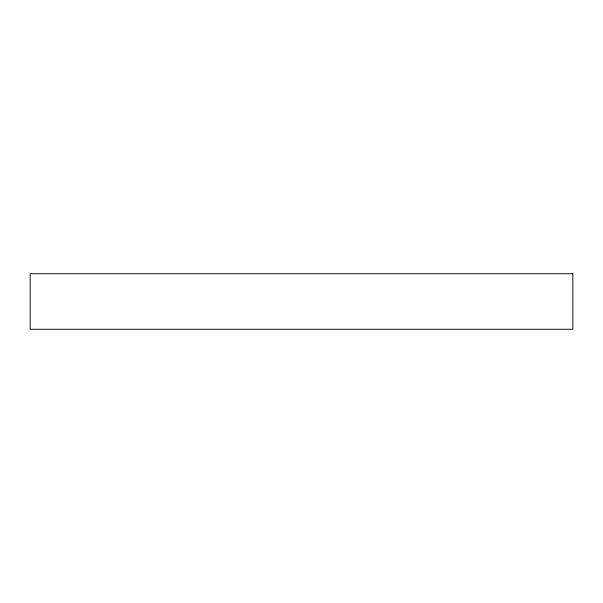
<?xml version="1.0" encoding="UTF-8"?>
<svg xmlns="http://www.w3.org/2000/svg" width="603" height="603" viewBox="0 0 603 603"><rect width="100%" height="100%" fill="white"/><g stroke="black" fill="none" stroke-linecap="round" stroke-linejoin="round"><path stroke-width="0.9" d="M572.85 273.724L30.15 273.724L30.15 329.276L572.85 329.276L572.85 273.724"/></g></svg>
